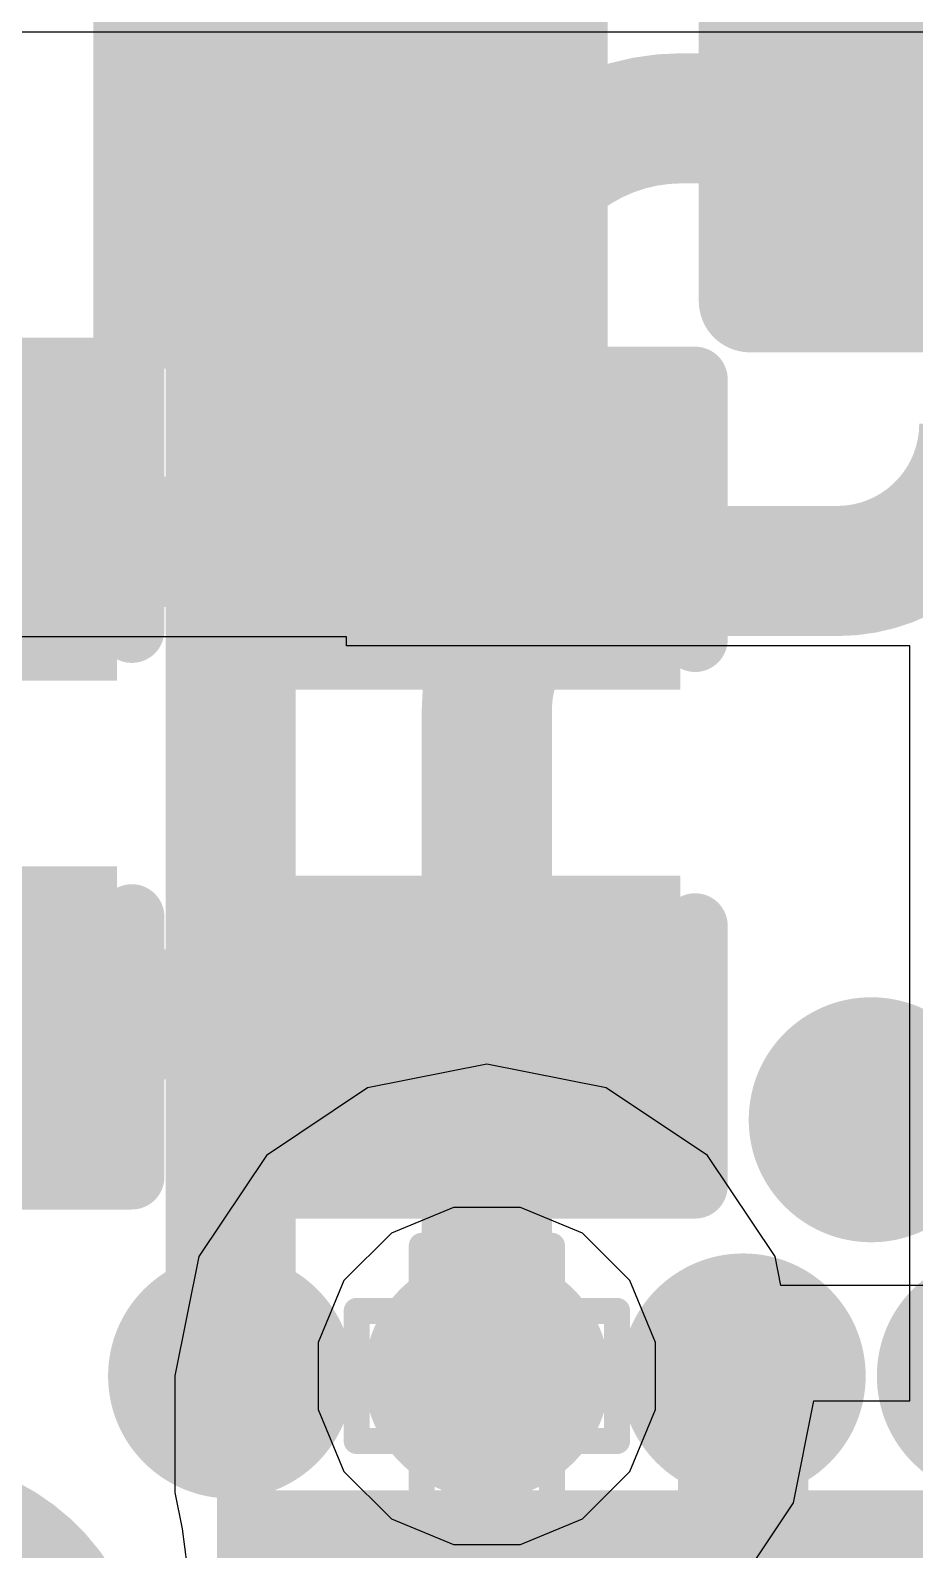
# Model space of a CAD drawing. Header units: inches. Extents: x -2 to 5376, y -4 to 5426.
# Drawn here: x 120.696 to 122.421, y 41.581 to 44.547 of the extents above; entities that cross this region are included whole.
import ezdxf

# ---------------------------------------------------------------- set-up
doc = ezdxf.new("R2010")
doc.units = ezdxf.units.IN
for name, color, linetype in [('Bottom Layer', 5, 'Continuous'), ('Bottom Overlay', 54, 'Continuous'), ('Bottom Paste', 16, 'Continuous'), ('Bottom Solder', 6, 'Continuous'), ('Drill Drawing', 1, 'Continuous'), ('Layer 1', 16, 'Continuous'), ('Layer 2', 76, 'Continuous'), ('Top Layer', 1, 'Continuous'), ('Top Overlay', 2, 'Continuous'), ('Top Paste', 8, 'Continuous'), ('Top Solder', 216, 'Continuous'), ('Via Holes', 16, 'Continuous')]:
    doc.layers.add(name, color=color, linetype=linetype)

# ---------------------------------------------------------------- blocks, each defined once
blk = doc.blocks.new('AQFN_73_EP_7_7__144')
at = {"layer": 'Top Layer'}
h = blk.add_hatch(color=1, dxfattribs=at)
edge = h.paths.add_edge_path()
edge.add_arc((-1.25, 3.25), 0.1375, 0, 360)
h = blk.add_hatch(color=1, dxfattribs=at)
edge = h.paths.add_edge_path()
edge.add_arc((-2.5, 2.75), 0.1375, 0, 360)
h = blk.add_hatch(color=1, dxfattribs=at)
edge = h.paths.add_edge_path()
edge.add_arc((-2, 2.75), 0.1375, 0, 360)
h = blk.add_hatch(color=1, dxfattribs=at)
edge = h.paths.add_edge_path()
edge.add_arc((-1.5, 2.75), 0.1375, 0, 360)
blk.add_hatch(color=1, dxfattribs=at).paths.add_polyline_path([(-2.425, 2.425), (2.425, 2.425), (2.425, -2.425), (-2.425, -2.425)])
at = {"layer": 'Top Paste'}
h = blk.add_hatch(color=8, dxfattribs=at)
edge = h.paths.add_edge_path()
edge.add_arc((-1.25, 3.25), 0.1375, 0, 360)
h = blk.add_hatch(color=8, dxfattribs=at)
edge = h.paths.add_edge_path()
edge.add_arc((-2.5, 2.75), 0.1375, 0, 360)
h = blk.add_hatch(color=8, dxfattribs=at)
edge = h.paths.add_edge_path()
edge.add_arc((-2, 2.75), 0.1375, 0, 360)
h = blk.add_hatch(color=8, dxfattribs=at)
edge = h.paths.add_edge_path()
edge.add_arc((-1.5, 2.75), 0.1375, 0, 360)
at = {"layer": 'Top Solder'}
h = blk.add_hatch(color=216, dxfattribs=at)
edge = h.paths.add_edge_path()
edge.add_arc((-1.25, 3.25), 0.2391, 0, 360)
h = blk.add_hatch(color=216, dxfattribs=at)
edge = h.paths.add_edge_path()
edge.add_arc((-2.5, 2.75), 0.2391, 0, 360)
h = blk.add_hatch(color=216, dxfattribs=at)
edge = h.paths.add_edge_path()
edge.add_arc((-2, 2.75), 0.2391, 0, 360)
h = blk.add_hatch(color=216, dxfattribs=at)
edge = h.paths.add_edge_path()
edge.add_arc((-1.5, 2.75), 0.2391, 0, 360)
h = blk.add_hatch(color=216, dxfattribs=at)
edge = h.paths.add_edge_path()
edge.add_arc((-1, 2.75), 0.2391, 0, 360)
blk.add_hatch(color=216, dxfattribs=at).paths.add_polyline_path([(-2.5266, 2.5266), (2.5266, 2.5266), (2.5266, -2.5266), (-2.5266, -2.5266)])
at = {"layer": 'Top Overlay'}
blk.add_lwpolyline([(-3.5, 3.5, 0.127, 0.127, 0), (-1.95, 3.5, 0.127, 0.127, 0)], format="xyseb", dxfattribs=at)
blk.add_lwpolyline([(-1.9818, 3.5, 0.0635, 0.0635, 1), (-1.9183, 3.5, 0.0635, 0.0635, 1)], format="xyseb", close=True, dxfattribs=at)
blk = doc.blocks.new('IND_0603__1608_M_______251')
at = {"layer": 'Top Layer'}
for points in [[(-1, 0.4), (-0.4, 0.4), (-0.4, -0.4), (-1, -0.4)], [(0.4, 0.4), (1, 0.4), (1, -0.4), (0.4, -0.4)]]:
    blk.add_hatch(color=1, dxfattribs=at).paths.add_polyline_path(points)
at = {"layer": 'Top Paste'}
for points in [[(-1, 0.4), (-0.4, 0.4), (-0.4, -0.4), (-1, -0.4)], [(0.4, 0.4), (1, 0.4), (1, -0.4), (0.4, -0.4)]]:
    blk.add_hatch(color=8, dxfattribs=at).paths.add_polyline_path(points)
at = {"layer": 'Top Solder'}
for points in [[(-1.1016, 0.5016), (-0.2984, 0.5016), (-0.2984, -0.5016), (-1.1016, -0.5016)], [(0.2984, 0.5016), (1.1016, 0.5016), (1.1016, -0.5016), (0.2984, -0.5016)]]:
    blk.add_hatch(color=216, dxfattribs=at).paths.add_polyline_path(points)
at = {"layer": 'Top Overlay'}
for points in [[(-0.2032, 0.4572, 0.127, 0.127, 0), (0.2286, 0.4572, 0.127, 0.127, 0)], [(-0.2032, -0.4572, 0.127, 0.127, 0), (0.2286, -0.4572, 0.127, 0.127, 0)]]:
    blk.add_lwpolyline(points, format="xyseb", dxfattribs=at)
for points in [[(-0.2349, 0.4572, 0.0635, 0.0635, 1), (-0.1714, 0.4572, 0.0635, 0.0635, 1)], [(0.1968, 0.4572, 0.0635, 0.0635, 1), (0.2604, 0.4572, 0.0635, 0.0635, 1)], [(-0.2349, -0.4572, 0.0635, 0.0635, 1), (-0.1714, -0.4572, 0.0635, 0.0635, 1)], [(0.1968, -0.4572, 0.0635, 0.0635, 1), (0.2604, -0.4572, 0.0635, 0.0635, 1)]]:
    blk.add_lwpolyline(points, format="xyseb", close=True, dxfattribs=at)
blk = doc.blocks.new('IND_0402_252')
at = {"layer": 'Top Layer'}
for points in [[(-0.55, 0.3), (-0.15, 0.3), (-0.15, -0.3), (-0.55, -0.3)], [(0.15, 0.3), (0.55, 0.3), (0.55, -0.3), (0.15, -0.3)]]:
    blk.add_hatch(color=1, dxfattribs=at).paths.add_polyline_path(points)
at = {"layer": 'Top Paste'}
for points in [[(-0.55, 0.3), (-0.15, 0.3), (-0.15, -0.3), (-0.55, -0.3)], [(0.15, 0.3), (0.55, 0.3), (0.55, -0.3), (0.15, -0.3)]]:
    blk.add_hatch(color=8, dxfattribs=at).paths.add_polyline_path(points)
at = {"layer": 'Top Solder'}
for points in [[(-0.6516, 0.4016), (-0.0484, 0.4016), (-0.0484, -0.4016), (-0.6516, -0.4016)], [(0.0484, 0.4016), (0.6516, 0.4016), (0.6516, -0.4016), (0.0484, -0.4016)]]:
    blk.add_hatch(color=216, dxfattribs=at).paths.add_polyline_path(points)
at = {"layer": 'Top Overlay'}
for points in [[(-0.7112, -0.4572, 0.2, 0.2, 0), (-0.7112, 0.4572, 0.2, 0.2, 0)], [(-0.3048, 0.4572, 0.2, 0.2, 0), (-0.7112, 0.4572, 0.2, 0.2, 0)], [(0.7112, 0.4572, 0.2, 0.2, 0), (-0.3048, 0.4572, 0.2, 0.2, 0)], [(0.7112, -0.4572, 0.2, 0.2, 0), (0.7112, 0.4572, 0.2, 0.2, 0)], [(-0.3048, -0.4572, 0.2, 0.2, 0), (-0.7112, -0.4572, 0.2, 0.2, 0)], [(0.7112, -0.4572, 0.2, 0.2, 0), (-0.3048, -0.4572, 0.2, 0.2, 0)]]:
    blk.add_lwpolyline(points, format="xyseb", dxfattribs=at)
for points in [[(-0.7612, 0.4572, 0.1, 0.1, 1), (-0.6612, 0.4572, 0.1, 0.1, 1)], [(-0.7612, 0.4572, 0.1, 0.1, 1), (-0.6612, 0.4572, 0.1, 0.1, 1)], [(-0.3548, 0.4572, 0.1, 0.1, 1), (-0.2548, 0.4572, 0.1, 0.1, 1)], [(-0.3548, 0.4572, 0.1, 0.1, 1), (-0.2548, 0.4572, 0.1, 0.1, 1)], [(0.6612, 0.4572, 0.1, 0.1, 1), (0.7612, 0.4572, 0.1, 0.1, 1)], [(0.6612, 0.4572, 0.1, 0.1, 1), (0.7612, 0.4572, 0.1, 0.1, 1)], [(-0.7612, -0.4572, 0.1, 0.1, 1), (-0.6612, -0.4572, 0.1, 0.1, 1)], [(-0.7612, -0.4572, 0.1, 0.1, 1), (-0.6612, -0.4572, 0.1, 0.1, 1)], [(-0.3548, -0.4572, 0.1, 0.1, 1), (-0.2548, -0.4572, 0.1, 0.1, 1)], [(-0.3548, -0.4572, 0.1, 0.1, 1), (-0.2548, -0.4572, 0.1, 0.1, 1)], [(0.6612, -0.4572, 0.1, 0.1, 1), (0.7612, -0.4572, 0.1, 0.1, 1)], [(0.6612, -0.4572, 0.1, 0.1, 1), (0.7612, -0.4572, 0.1, 0.1, 1)]]:
    blk.add_lwpolyline(points, format="xyseb", close=True, dxfattribs=at)
blk = doc.blocks.new('C___0402_B_304')
at = {"layer": 'Bottom Layer'}
for points in [[(-0.2413, 0.3175), (-0.2413, -0.3175), (-0.6985, -0.3175), (-0.6985, 0.3175)], [(0.6985, 0.3175), (0.6985, -0.3175), (0.2413, -0.3175), (0.2413, 0.3175)]]:
    blk.add_hatch(color=5, dxfattribs=at).paths.add_polyline_path(points)
at = {"layer": 'Bottom Paste'}
for points in [[(-0.2413, 0.3175), (-0.2413, -0.3175), (-0.6985, -0.3175), (-0.6985, 0.3175)], [(0.6985, 0.3175), (0.6985, -0.3175), (0.2413, -0.3175), (0.2413, 0.3175)]]:
    blk.add_hatch(color=16, dxfattribs=at).paths.add_polyline_path(points)
at = {"layer": 'Bottom Solder'}
for points in [[(-0.1813, 0.3775), (-0.1813, -0.3775), (-0.7585, -0.3775), (-0.7585, 0.3775)], [(0.7585, 0.3775), (0.7585, -0.3775), (0.1813, -0.3775), (0.1813, 0.3775)]]:
    blk.add_hatch(color=6, dxfattribs=at).paths.add_polyline_path(points)
at = {"layer": 'Bottom Overlay'}
for points in [[(-0.7874, 0.4064, 0.127, 0.127, 0), (-0.2794, 0.4064, 0.127, 0.127, 0)], [(-0.7874, 0.4064, 0.127, 0.127, 0), (-0.7874, -0.4064, 0.127, 0.127, 0)], [(0.2794, 0.4064, 0.127, 0.127, 0), (0.7874, 0.4064, 0.127, 0.127, 0)], [(0.7874, 0.4064, 0.127, 0.127, 0), (0.7874, -0.4064, 0.127, 0.127, 0)], [(-0.7874, -0.4064, 0.127, 0.127, 0), (-0.2794, -0.4064, 0.127, 0.127, 0)], [(0.2794, -0.4064, 0.127, 0.127, 0), (0.7874, -0.4064, 0.127, 0.127, 0)]]:
    blk.add_lwpolyline(points, format="xyseb", dxfattribs=at)
for points in [[(-0.8191, 0.4064, 0.0635, 0.0635, 1), (-0.7556, 0.4064, 0.0635, 0.0635, 1)], [(-0.8191, 0.4064, 0.0635, 0.0635, 1), (-0.7556, 0.4064, 0.0635, 0.0635, 1)], [(-0.3111, 0.4064, 0.0635, 0.0635, 1), (-0.2477, 0.4064, 0.0635, 0.0635, 1)], [(0.2477, 0.4064, 0.0635, 0.0635, 1), (0.3111, 0.4064, 0.0635, 0.0635, 1)], [(0.7556, 0.4064, 0.0635, 0.0635, 1), (0.8191, 0.4064, 0.0635, 0.0635, 1)], [(0.7556, 0.4064, 0.0635, 0.0635, 1), (0.8191, 0.4064, 0.0635, 0.0635, 1)], [(-0.8191, -0.4064, 0.0635, 0.0635, 1), (-0.7556, -0.4064, 0.0635, 0.0635, 1)], [(-0.8191, -0.4064, 0.0635, 0.0635, 1), (-0.7556, -0.4064, 0.0635, 0.0635, 1)], [(-0.3111, -0.4064, 0.0635, 0.0635, 1), (-0.2477, -0.4064, 0.0635, 0.0635, 1)], [(0.2477, -0.4064, 0.0635, 0.0635, 1), (0.3111, -0.4064, 0.0635, 0.0635, 1)], [(0.7556, -0.4064, 0.0635, 0.0635, 1), (0.8191, -0.4064, 0.0635, 0.0635, 1)], [(0.7556, -0.4064, 0.0635, 0.0635, 1), (0.8191, -0.4064, 0.0635, 0.0635, 1)]]:
    blk.add_lwpolyline(points, format="xyseb", close=True, dxfattribs=at)
blk = doc.blocks.new('C___0402_B_312')
at = {"layer": 'Bottom Layer'}
for points in [[(-0.2413, 0.3175), (-0.2413, -0.3175), (-0.6985, -0.3175), (-0.6985, 0.3175)], [(0.6985, 0.3175), (0.6985, -0.3175), (0.2413, -0.3175), (0.2413, 0.3175)]]:
    blk.add_hatch(color=5, dxfattribs=at).paths.add_polyline_path(points)
at = {"layer": 'Bottom Paste'}
for points in [[(-0.2413, 0.3175), (-0.2413, -0.3175), (-0.6985, -0.3175), (-0.6985, 0.3175)], [(0.6985, 0.3175), (0.6985, -0.3175), (0.2413, -0.3175), (0.2413, 0.3175)]]:
    blk.add_hatch(color=16, dxfattribs=at).paths.add_polyline_path(points)
at = {"layer": 'Bottom Solder'}
for points in [[(-0.1813, 0.3775), (-0.1813, -0.3775), (-0.7585, -0.3775), (-0.7585, 0.3775)], [(0.7585, 0.3775), (0.7585, -0.3775), (0.1813, -0.3775), (0.1813, 0.3775)]]:
    blk.add_hatch(color=6, dxfattribs=at).paths.add_polyline_path(points)
at = {"layer": 'Bottom Overlay'}
for points in [[(-0.2794, 0.4064, 0.127, 0.127, 0), (-0.7874, 0.4064, 0.127, 0.127, 0)], [(-0.7874, -0.4064, 0.127, 0.127, 0), (-0.7874, 0.4064, 0.127, 0.127, 0)], [(0.7874, 0.4064, 0.127, 0.127, 0), (0.2794, 0.4064, 0.127, 0.127, 0)], [(0.7874, -0.4064, 0.127, 0.127, 0), (0.7874, 0.4064, 0.127, 0.127, 0)], [(-0.2794, -0.4064, 0.127, 0.127, 0), (-0.7874, -0.4064, 0.127, 0.127, 0)], [(0.7874, -0.4064, 0.127, 0.127, 0), (0.2794, -0.4064, 0.127, 0.127, 0)]]:
    blk.add_lwpolyline(points, format="xyseb", dxfattribs=at)
for points in [[(-0.8191, 0.4064, 0.0635, 0.0635, 1), (-0.7556, 0.4064, 0.0635, 0.0635, 1)], [(-0.8191, 0.4064, 0.0635, 0.0635, 1), (-0.7556, 0.4064, 0.0635, 0.0635, 1)], [(-0.3111, 0.4064, 0.0635, 0.0635, 1), (-0.2477, 0.4064, 0.0635, 0.0635, 1)], [(0.2477, 0.4064, 0.0635, 0.0635, 1), (0.3111, 0.4064, 0.0635, 0.0635, 1)], [(0.7556, 0.4064, 0.0635, 0.0635, 1), (0.8191, 0.4064, 0.0635, 0.0635, 1)], [(0.7556, 0.4064, 0.0635, 0.0635, 1), (0.8191, 0.4064, 0.0635, 0.0635, 1)], [(-0.8191, -0.4064, 0.0635, 0.0635, 1), (-0.7556, -0.4064, 0.0635, 0.0635, 1)], [(-0.8191, -0.4064, 0.0635, 0.0635, 1), (-0.7556, -0.4064, 0.0635, 0.0635, 1)], [(-0.3111, -0.4064, 0.0635, 0.0635, 1), (-0.2477, -0.4064, 0.0635, 0.0635, 1)], [(0.2477, -0.4064, 0.0635, 0.0635, 1), (0.3111, -0.4064, 0.0635, 0.0635, 1)], [(0.7556, -0.4064, 0.0635, 0.0635, 1), (0.8191, -0.4064, 0.0635, 0.0635, 1)], [(0.7556, -0.4064, 0.0635, 0.0635, 1), (0.8191, -0.4064, 0.0635, 0.0635, 1)]]:
    blk.add_lwpolyline(points, format="xyseb", close=True, dxfattribs=at)

msp = doc.modelspace()

# ---------------------------------------------------------------- hatches: boundary and pattern name
at = {"layer": 'Bottom Layer'}
h = msp.add_hatch(color=5, dxfattribs=at)
edge = h.paths.add_edge_path()
edge.add_arc((121.5866, 41.9204), 0.15, 0, 360)
at = {"layer": 'Layer 1'}
h = msp.add_hatch(color=16, dxfattribs=at)
edge = h.paths.add_edge_path()
edge.add_arc((121.5866, 41.9204), 0.15, 0, 360)
at = {"layer": 'Layer 2'}
h = msp.add_hatch(color=76, dxfattribs=at)
edge = h.paths.add_edge_path()
edge.add_arc((121.5866, 41.9204), 0.15, 0, 360)
at = {"layer": 'Top Layer'}
h = msp.add_hatch(color=1, dxfattribs=at)
edge = h.paths.add_edge_path()
edge.add_arc((121.5866, 41.9204), 0.15, 0, 360)
at = {"layer": 'Via Holes'}
h = msp.add_hatch(color=7, dxfattribs=at)
edge = h.paths.add_edge_path()
edge.add_arc((121.5866, 41.9204), 0.075, 0, 360)

# ---------------------------------------------------------------- linework, layer by layer
at = {"layer": 'Bottom Layer'}
for p, q in [((119.417, 44.5437), (126.3032, 44.5437)), ((121.313, 43.3628), (120.1072, 43.3628)), ((121.313, 43.3451), (121.313, 43.3628)), ((122.4121, 43.3451), (121.313, 43.3451)), ((122.4121, 41.8719), (122.4121, 43.3451)), ((122.1848, 41.6726), (122.2244, 41.8719)), ((122.2244, 41.8719), (122.4121, 41.8719)), ((122.0444, 41.4626), (122.1848, 41.6726))]:
    msp.add_line(p, q, dxfattribs=at)
for points in [[(121.5796, 43.9881, 0.254, 0.254, -0.414214), (121.9664, 44.375, 0.254, 0.254, 0)], [(121.9664, 44.375, 0.254, 0.254, 0), (124.8809, 44.375, 0.254, 0.254, 0)], [(121.5796, 43.5483, 0.254, 0.254, 0), (121.5796, 43.9881, 0.254, 0.254, 0)], [(120.4875, 43.5483, 0.254, 0.254, 0), (121.5796, 43.5483, 0.254, 0.254, 0)], [(121.5796, 43.5483, 0.254, 0.254, 0), (121.5866, 43.5483, 0.254, 0.254, 0)], [(120.4875, 42.6262, 0.254, 0.254, 0), (121.5866, 42.6262, 0.254, 0.254, 0)], [(121.5866, 42.6085, 0.254, 0.254, 0), (121.5866, 42.6262, 0.254, 0.254, 0)], [(121.5866, 41.9204, 0.254, 0.254, 0), (121.5866, 42.6085, 0.254, 0.254, 0)], [(120.4598, 41.6748, 0.1778, 0.1778, -0.414214), (120.8366, 41.298, 0.1778, 0.1778, 0)]]:
    msp.add_lwpolyline(points, format="xyseb", dxfattribs=at)
for points in [[(121.9029, 44.375, 0.127, 0.127, 1), (122.0299, 44.375, 0.127, 0.127, 1)], [(121.9029, 44.375, 0.127, 0.127, 1), (122.0299, 44.375, 0.127, 0.127, 1)], [(121.5161, 43.9881, 0.127, 0.127, 1), (121.6431, 43.9881, 0.127, 0.127, 1)], [(121.5161, 43.9881, 0.127, 0.127, 1), (121.6431, 43.9881, 0.127, 0.127, 1)], [(121.5161, 43.5483, 0.127, 0.127, 1), (121.6431, 43.5483, 0.127, 0.127, 1)], [(121.5161, 43.5483, 0.127, 0.127, 1), (121.6431, 43.5483, 0.127, 0.127, 1)], [(121.5161, 43.5483, 0.127, 0.127, 1), (121.6431, 43.5483, 0.127, 0.127, 1)], [(121.5231, 43.5483, 0.127, 0.127, 1), (121.6501, 43.5483, 0.127, 0.127, 1)], [(121.5231, 42.6262, 0.127, 0.127, 1), (121.6501, 42.6262, 0.127, 0.127, 1)], [(121.5231, 42.6262, 0.127, 0.127, 1), (121.6501, 42.6262, 0.127, 0.127, 1)], [(121.5231, 42.6085, 0.127, 0.127, 1), (121.6501, 42.6085, 0.127, 0.127, 1)], [(121.5231, 42.6085, 0.127, 0.127, 1), (121.6501, 42.6085, 0.127, 0.127, 1)], [(121.5231, 41.9204, 0.127, 0.127, 1), (121.6501, 41.9204, 0.127, 0.127, 1)]]:
    msp.add_lwpolyline(points, format="xyseb", close=True, dxfattribs=at)
at = {"layer": 'Drill Drawing'}
for points in [[(121.4596, 42.0474, 0.0508, 0.0508, 0), (121.4596, 42.1744, 0.0508, 0.0508, 0)], [(121.4596, 42.1744, 0.0508, 0.0508, 0), (121.7136, 42.1744, 0.0508, 0.0508, 0)], [(121.7136, 42.0474, 0.0508, 0.0508, 0), (121.7136, 42.1744, 0.0508, 0.0508, 0)], [(121.5104, 41.9966, 0.0508, 0.0508, 0), (121.5104, 42.0728, 0.0508, 0.0508, 0)], [(121.5104, 42.0728, 0.0508, 0.0508, 0), (121.6628, 42.0728, 0.0508, 0.0508, 0)], [(121.6628, 41.9966, 0.0508, 0.0508, 0), (121.6628, 42.0728, 0.0508, 0.0508, 0)], [(121.3326, 41.7934, 0.0508, 0.0508, 0), (121.3326, 42.0474, 0.0508, 0.0508, 0)], [(121.3326, 42.0474, 0.0508, 0.0508, 0), (121.4596, 42.0474, 0.0508, 0.0508, 0)], [(121.7136, 42.0474, 0.0508, 0.0508, 0), (121.8406, 42.0474, 0.0508, 0.0508, 0)], [(121.8406, 41.7934, 0.0508, 0.0508, 0), (121.8406, 42.0474, 0.0508, 0.0508, 0)], [(121.4342, 41.8442, 0.0508, 0.0508, 0), (121.4342, 41.9966, 0.0508, 0.0508, 0)], [(121.4342, 41.9966, 0.0508, 0.0508, 0), (121.5104, 41.9966, 0.0508, 0.0508, 0)], [(121.6628, 41.9966, 0.0508, 0.0508, 0), (121.739, 41.9966, 0.0508, 0.0508, 0)], [(121.739, 41.8442, 0.0508, 0.0508, 0), (121.739, 41.9966, 0.0508, 0.0508, 0)], [(121.4342, 41.8442, 0.0508, 0.0508, 0), (121.5104, 41.8442, 0.0508, 0.0508, 0)], [(121.5104, 41.768, 0.0508, 0.0508, 0), (121.5104, 41.8442, 0.0508, 0.0508, 0)], [(121.6628, 41.8442, 0.0508, 0.0508, 0), (121.739, 41.8442, 0.0508, 0.0508, 0)], [(121.6628, 41.768, 0.0508, 0.0508, 0), (121.6628, 41.8442, 0.0508, 0.0508, 0)], [(121.3326, 41.7934, 0.0508, 0.0508, 0), (121.4596, 41.7934, 0.0508, 0.0508, 0)], [(121.4596, 41.6664, 0.0508, 0.0508, 0), (121.4596, 41.7934, 0.0508, 0.0508, 0)], [(121.7136, 41.7934, 0.0508, 0.0508, 0), (121.8406, 41.7934, 0.0508, 0.0508, 0)], [(121.7136, 41.6664, 0.0508, 0.0508, 0), (121.7136, 41.7934, 0.0508, 0.0508, 0)], [(121.5104, 41.768, 0.0508, 0.0508, 0), (121.6628, 41.768, 0.0508, 0.0508, 0)], [(121.4596, 41.6664, 0.0508, 0.0508, 0), (121.7136, 41.6664, 0.0508, 0.0508, 0)]]:
    msp.add_lwpolyline(points, format="xyseb", dxfattribs=at)
for points in [[(121.4469, 42.1744, 0.0254, 0.0254, 1), (121.4723, 42.1744, 0.0254, 0.0254, 1)], [(121.4469, 42.1744, 0.0254, 0.0254, 1), (121.4723, 42.1744, 0.0254, 0.0254, 1)], [(121.7009, 42.1744, 0.0254, 0.0254, 1), (121.7263, 42.1744, 0.0254, 0.0254, 1)], [(121.7009, 42.1744, 0.0254, 0.0254, 1), (121.7263, 42.1744, 0.0254, 0.0254, 1)], [(121.4977, 42.0728, 0.0254, 0.0254, 1), (121.5231, 42.0728, 0.0254, 0.0254, 1)], [(121.4977, 42.0728, 0.0254, 0.0254, 1), (121.5231, 42.0728, 0.0254, 0.0254, 1)], [(121.6501, 42.0728, 0.0254, 0.0254, 1), (121.6755, 42.0728, 0.0254, 0.0254, 1)], [(121.6501, 42.0728, 0.0254, 0.0254, 1), (121.6755, 42.0728, 0.0254, 0.0254, 1)], [(121.3199, 42.0474, 0.0254, 0.0254, 1), (121.3453, 42.0474, 0.0254, 0.0254, 1)], [(121.3199, 42.0474, 0.0254, 0.0254, 1), (121.3453, 42.0474, 0.0254, 0.0254, 1)], [(121.4469, 42.0474, 0.0254, 0.0254, 1), (121.4723, 42.0474, 0.0254, 0.0254, 1)], [(121.4469, 42.0474, 0.0254, 0.0254, 1), (121.4723, 42.0474, 0.0254, 0.0254, 1)], [(121.7009, 42.0474, 0.0254, 0.0254, 1), (121.7263, 42.0474, 0.0254, 0.0254, 1)], [(121.7009, 42.0474, 0.0254, 0.0254, 1), (121.7263, 42.0474, 0.0254, 0.0254, 1)], [(121.8279, 42.0474, 0.0254, 0.0254, 1), (121.8533, 42.0474, 0.0254, 0.0254, 1)], [(121.8279, 42.0474, 0.0254, 0.0254, 1), (121.8533, 42.0474, 0.0254, 0.0254, 1)], [(121.4215, 41.9966, 0.0254, 0.0254, 1), (121.4469, 41.9966, 0.0254, 0.0254, 1)], [(121.4215, 41.9966, 0.0254, 0.0254, 1), (121.4469, 41.9966, 0.0254, 0.0254, 1)], [(121.4977, 41.9966, 0.0254, 0.0254, 1), (121.5231, 41.9966, 0.0254, 0.0254, 1)], [(121.4977, 41.9966, 0.0254, 0.0254, 1), (121.5231, 41.9966, 0.0254, 0.0254, 1)], [(121.6501, 41.9966, 0.0254, 0.0254, 1), (121.6755, 41.9966, 0.0254, 0.0254, 1)], [(121.6501, 41.9966, 0.0254, 0.0254, 1), (121.6755, 41.9966, 0.0254, 0.0254, 1)], [(121.7263, 41.9966, 0.0254, 0.0254, 1), (121.7517, 41.9966, 0.0254, 0.0254, 1)], [(121.7263, 41.9966, 0.0254, 0.0254, 1), (121.7517, 41.9966, 0.0254, 0.0254, 1)], [(121.4215, 41.8442, 0.0254, 0.0254, 1), (121.4469, 41.8442, 0.0254, 0.0254, 1)], [(121.4215, 41.8442, 0.0254, 0.0254, 1), (121.4469, 41.8442, 0.0254, 0.0254, 1)], [(121.4977, 41.8442, 0.0254, 0.0254, 1), (121.5231, 41.8442, 0.0254, 0.0254, 1)], [(121.4977, 41.8442, 0.0254, 0.0254, 1), (121.5231, 41.8442, 0.0254, 0.0254, 1)], [(121.6501, 41.8442, 0.0254, 0.0254, 1), (121.6755, 41.8442, 0.0254, 0.0254, 1)], [(121.6501, 41.8442, 0.0254, 0.0254, 1), (121.6755, 41.8442, 0.0254, 0.0254, 1)], [(121.7263, 41.8442, 0.0254, 0.0254, 1), (121.7517, 41.8442, 0.0254, 0.0254, 1)], [(121.7263, 41.8442, 0.0254, 0.0254, 1), (121.7517, 41.8442, 0.0254, 0.0254, 1)], [(121.3199, 41.7934, 0.0254, 0.0254, 1), (121.3453, 41.7934, 0.0254, 0.0254, 1)], [(121.3199, 41.7934, 0.0254, 0.0254, 1), (121.3453, 41.7934, 0.0254, 0.0254, 1)], [(121.4469, 41.7934, 0.0254, 0.0254, 1), (121.4723, 41.7934, 0.0254, 0.0254, 1)], [(121.4469, 41.7934, 0.0254, 0.0254, 1), (121.4723, 41.7934, 0.0254, 0.0254, 1)], [(121.7009, 41.7934, 0.0254, 0.0254, 1), (121.7263, 41.7934, 0.0254, 0.0254, 1)], [(121.7009, 41.7934, 0.0254, 0.0254, 1), (121.7263, 41.7934, 0.0254, 0.0254, 1)], [(121.8279, 41.7934, 0.0254, 0.0254, 1), (121.8533, 41.7934, 0.0254, 0.0254, 1)], [(121.8279, 41.7934, 0.0254, 0.0254, 1), (121.8533, 41.7934, 0.0254, 0.0254, 1)], [(121.4977, 41.768, 0.0254, 0.0254, 1), (121.5231, 41.768, 0.0254, 0.0254, 1)], [(121.4977, 41.768, 0.0254, 0.0254, 1), (121.5231, 41.768, 0.0254, 0.0254, 1)], [(121.6501, 41.768, 0.0254, 0.0254, 1), (121.6755, 41.768, 0.0254, 0.0254, 1)], [(121.6501, 41.768, 0.0254, 0.0254, 1), (121.6755, 41.768, 0.0254, 0.0254, 1)], [(121.4469, 41.6664, 0.0254, 0.0254, 1), (121.4723, 41.6664, 0.0254, 0.0254, 1)], [(121.4469, 41.6664, 0.0254, 0.0254, 1), (121.4723, 41.6664, 0.0254, 0.0254, 1)], [(121.7009, 41.6664, 0.0254, 0.0254, 1), (121.7263, 41.6664, 0.0254, 0.0254, 1)], [(121.7009, 41.6664, 0.0254, 0.0254, 1), (121.7263, 41.6664, 0.0254, 0.0254, 1)]]:
    msp.add_lwpolyline(points, format="xyseb", close=True, dxfattribs=at)
at = {"layer": 'Layer 1'}
for p, q in [((121.5212, 42.2494), (121.4002, 42.1993)), ((121.652, 42.2494), (121.5212, 42.2494)), ((121.773, 42.1993), (121.652, 42.2494)), ((121.4002, 42.1993), (121.3077, 42.1068)), ((121.8655, 42.1068), (121.773, 42.1993)), ((121.3077, 42.1068), (121.2576, 41.9858)), ((121.9156, 41.9858), (121.8655, 42.1068)), ((121.2576, 41.9858), (121.2576, 41.855)), ((121.9156, 41.855), (121.9156, 41.9858)), ((121.2576, 41.855), (121.3077, 41.734)), ((121.8655, 41.734), (121.9156, 41.855)), ((121.3077, 41.734), (121.4002, 41.6415)), ((121.773, 41.6415), (121.8655, 41.734)), ((121.4002, 41.6415), (121.5212, 41.5914)), ((121.652, 41.5914), (121.773, 41.6415)), ((121.5212, 41.5914), (121.652, 41.5914))]:
    msp.add_line(p, q, dxfattribs=at)
at = {"layer": 'Layer 2'}
for p, q in [((121.5866, 42.529), (121.3537, 42.4827)), ((121.8195, 42.4827), (121.5866, 42.529)), ((121.3537, 42.4827), (121.1563, 42.3507)), ((122.0169, 42.3507), (121.8195, 42.4827)), ((121.1563, 42.3507), (121.0243, 42.1533)), ((122.1489, 42.1533), (122.0169, 42.3507)), ((121.0243, 42.1533), (120.978, 41.9204)), ((122.1601, 42.0967), (122.1489, 42.1533)), ((122.6536, 42.0967), (122.1601, 42.0967)), ((120.978, 41.9204), (120.978, 41.693)), ((120.978, 41.693), (120.9921, 41.622)), ((120.9921, 41.622), (121.0103, 41.4837))]:
    msp.add_line(p, q, dxfattribs=at)
for points in [[(121.5866, 41.693, 0.1778, 0.1778, 0), (121.5866, 41.9204, 0.1778, 0.1778, 0)], [(121.7915, 41.4881, 0.1778, 0.1778, -0.414214), (121.5866, 41.693, 0.1778, 0.1778, 0)]]:
    msp.add_lwpolyline(points, format="xyseb", dxfattribs=at)
for points in [[(121.5421, 41.9204, 0.0889, 0.0889, 1), (121.631, 41.9204, 0.0889, 0.0889, 1)], [(121.5421, 41.693, 0.0889, 0.0889, 1), (121.631, 41.693, 0.0889, 0.0889, 1)], [(121.5421, 41.693, 0.0889, 0.0889, 1), (121.631, 41.693, 0.0889, 0.0889, 1)]]:
    msp.add_lwpolyline(points, format="xyseb", close=True, dxfattribs=at)
at = {"layer": 'Top Layer'}
for points in [[(121.0866, 44.0543, 0.254, 0.254, 0), (121.3205, 44.2881, 0.254, 0.254, 0)], [(121.0866, 41.9204, 0.254, 0.254, 0), (121.0866, 44.0543, 0.254, 0.254, 0)], [(122.5572, 43.7787, 0.254, 0.254, -0.414214), (122.2699, 43.4914, 0.254, 0.254, 0)], [(121.5866, 43.2226, 0.254, 0.254, -0.414214), (121.8555, 43.4914, 0.254, 0.254, 0)], [(121.8555, 43.4914, 0.254, 0.254, 0), (122.2699, 43.4914, 0.254, 0.254, 0)], [(121.5866, 41.9204, 0.254, 0.254, 0), (121.5866, 43.2226, 0.254, 0.254, 0)], [(122.0866, 41.4009, 0.254, 0.254, 0), (122.0866, 41.9204, 0.254, 0.254, 0)]]:
    msp.add_lwpolyline(points, format="xyseb", dxfattribs=at)
for points in [[(121.257, 44.2881, 0.127, 0.127, 1), (121.384, 44.2881, 0.127, 0.127, 1)], [(121.0231, 44.0543, 0.127, 0.127, 1), (121.1501, 44.0543, 0.127, 0.127, 1)], [(121.0231, 44.0543, 0.127, 0.127, 1), (121.1501, 44.0543, 0.127, 0.127, 1)], [(121.792, 43.4914, 0.127, 0.127, 1), (121.919, 43.4914, 0.127, 0.127, 1)], [(121.792, 43.4914, 0.127, 0.127, 1), (121.919, 43.4914, 0.127, 0.127, 1)], [(122.2064, 43.4914, 0.127, 0.127, 1), (122.3334, 43.4914, 0.127, 0.127, 1)], [(122.2064, 43.4914, 0.127, 0.127, 1), (122.3334, 43.4914, 0.127, 0.127, 1)], [(121.5231, 43.2226, 0.127, 0.127, 1), (121.6501, 43.2226, 0.127, 0.127, 1)], [(121.5231, 43.2226, 0.127, 0.127, 1), (121.6501, 43.2226, 0.127, 0.127, 1)], [(121.0231, 41.9204, 0.127, 0.127, 1), (121.1501, 41.9204, 0.127, 0.127, 1)], [(121.5231, 41.9204, 0.127, 0.127, 1), (121.6501, 41.9204, 0.127, 0.127, 1)], [(122.0231, 41.9204, 0.127, 0.127, 1), (122.1501, 41.9204, 0.127, 0.127, 1)]]:
    msp.add_lwpolyline(points, format="xyseb", close=True, dxfattribs=at)

# ---------------------------------------------------------------- block references
for name, p, rotation in [('IND_0603__1608_M_______251', (121.3205, 44.9881), 90), ('IND_0402_252', (122.5572, 44.7294), 270), ('C___0402_B_312', (120.4875, 43.0961), 270), ('C___0402_B_304', (121.5866, 43.0784), 90)]:
    msp.add_blockref(name, p, dxfattribs=dict(rotation=rotation))
msp.add_blockref('AQFN_73_EP_7_7__144', (123.5866, 39.1704))

doc.saveas('drawing.dxf')
